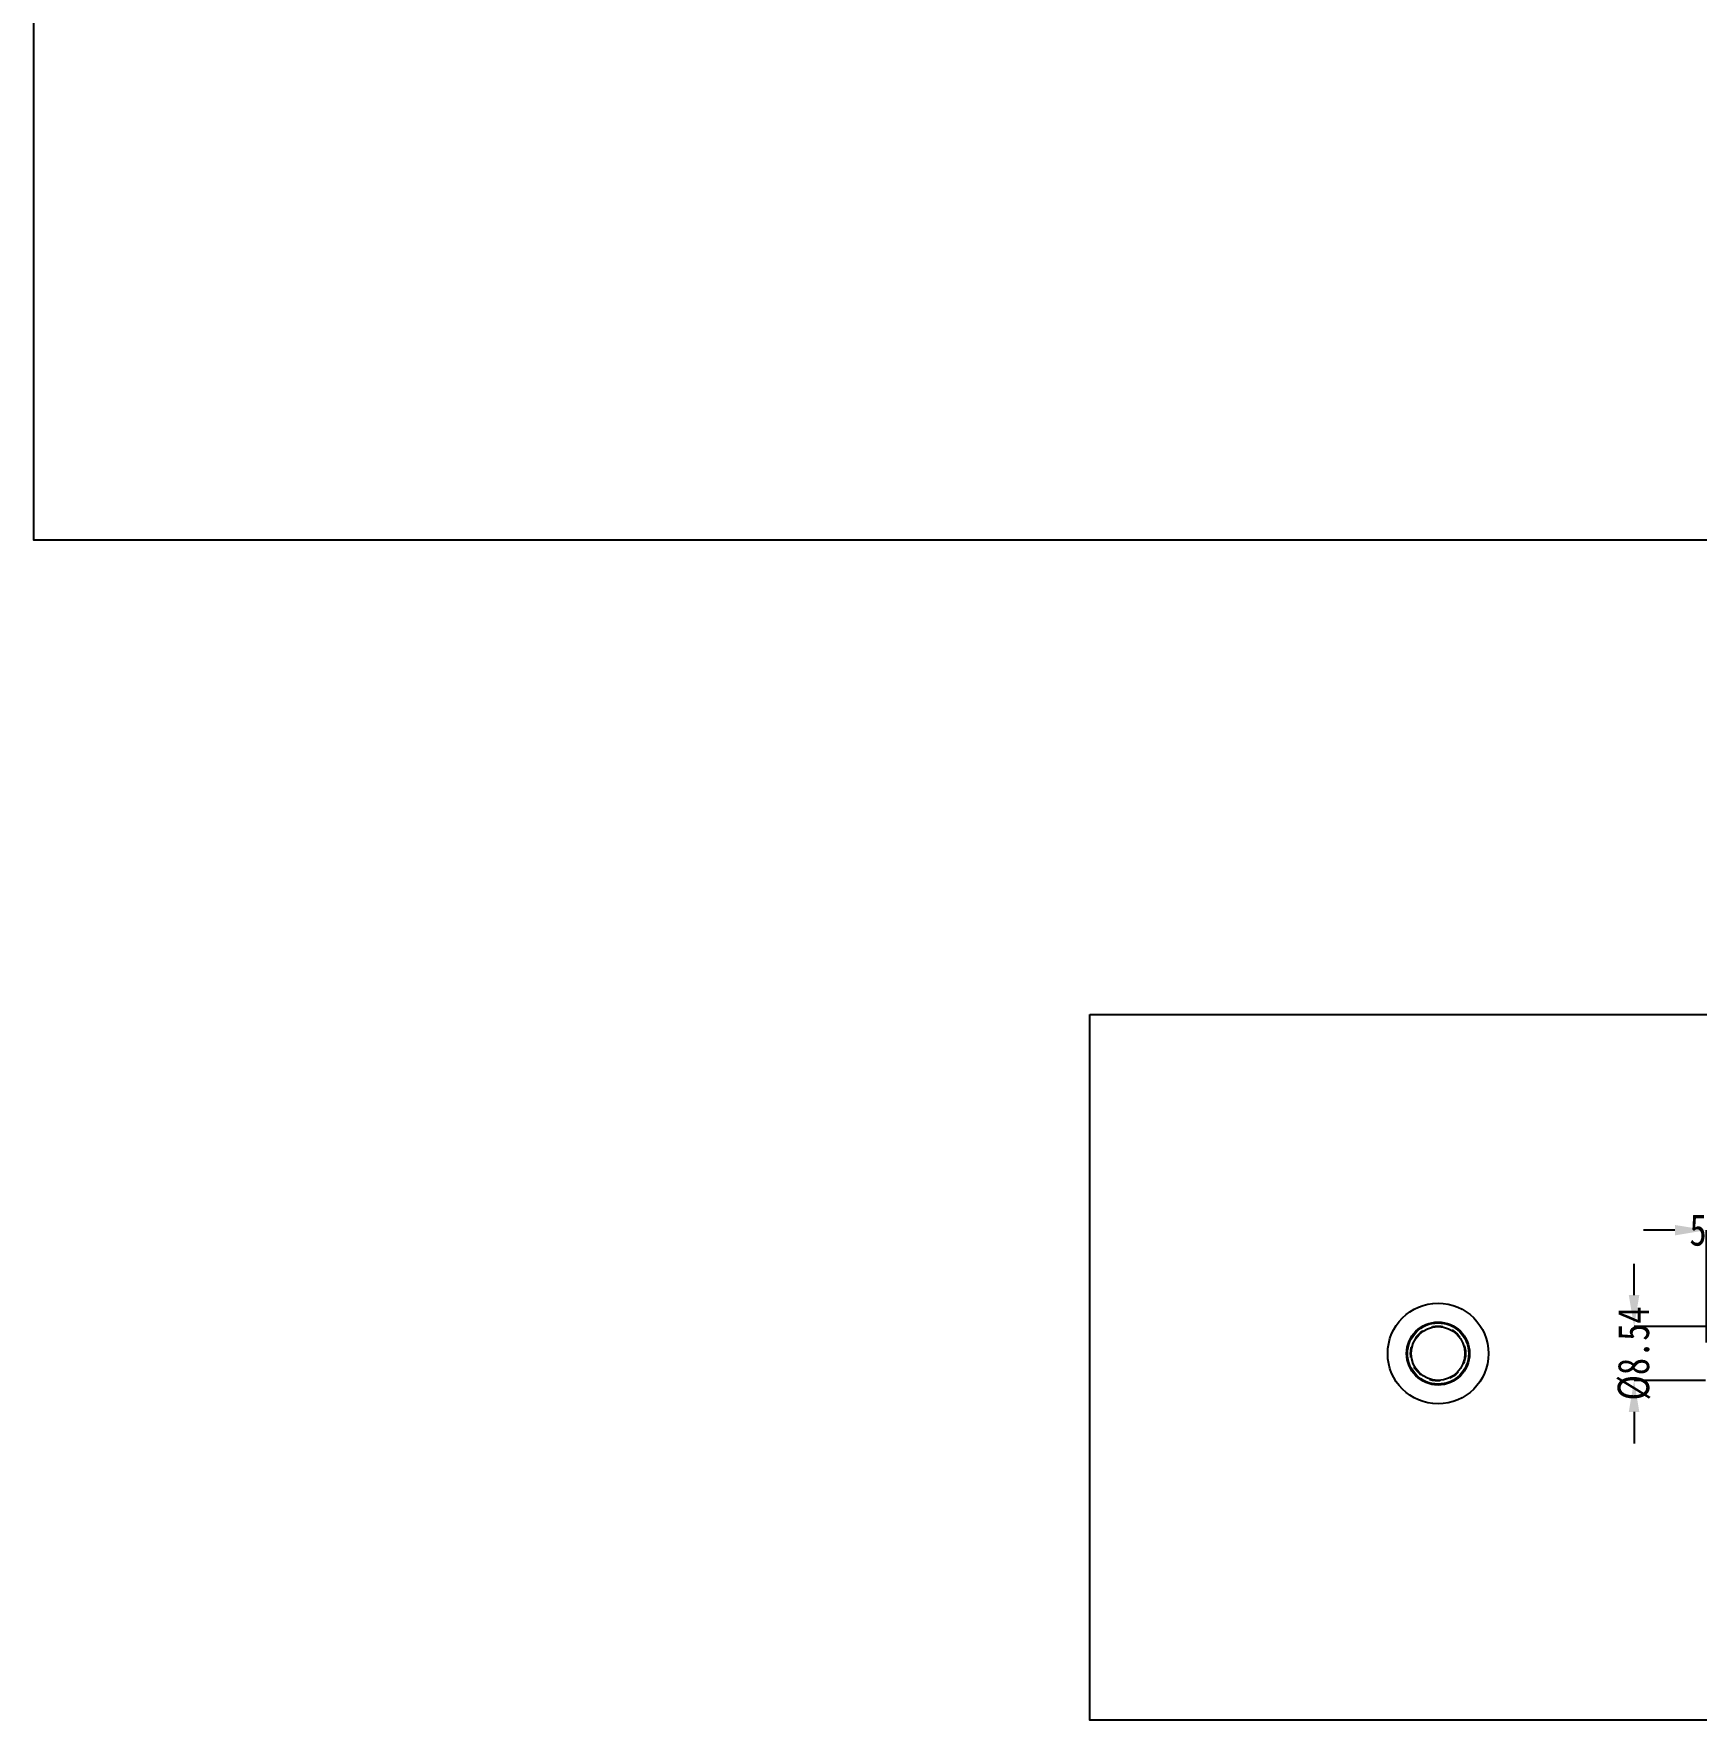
# Model space of a CAD drawing. Header units: millimetres. Extents: x 1803 to 4269, y -6912 to 1836.
# Drawn here: x 2590.7 to 2854.6, y -3585.9 to -3318.1 of the extents above; entities that cross this region are included whole.
import ezdxf

# ---------------------------------------------------------------- set-up
doc = ezdxf.new("R2010")
doc.units = ezdxf.units.MM
doc.header["$LTSCALE"] = 16.335
doc.header["$PDMODE"] = 3
doc.header["$PDSIZE"] = 0.3125
doc.linetypes.add('HIDDEN', pattern=[0.2, 0.1, -0.1])
doc.layers.get('0').update_dxf_attribs({"linetype": 'CONTINUOUS'})
doc.layers.get('Defpoints').update_dxf_attribs({"linetype": 'CONTINUOUS'})
doc.layers.add('DEFAULT_2', color=8, linetype='HIDDEN')
doc.styles.get("Standard").update_dxf_attribs({"font": 'txt', "width": 0.8})
doc.dimstyles.new('11', dxfattribs={"dimtxt": 8, "dimasz": 8, "dimexe": 0, "dimexo": 0, "dimgap": 0, "dimtad": 0, "dimdsep": 46, "dimtxsty": 'Standard', "dimcen": 0, "dimclrd": 4, "dimclre": 4, "dimclrt": 6, "dimazin": 0, "dimtp": 0.01, "dimtm": 0.01, "dimtfac": 1, "dimtofl": 0, "dimtmove": 0, "dimatfit": 3, "dimfxl": 0, "dimtolj": 1, "dimarcsym": 0})

# ---------------------------------------------------------------- blocks, each defined once
blk = doc.blocks.new('*D847')
at = {"color": 4, "lineweight": -2}
for p, q in [((2844.73, -3518.41), (2844.73, -3513.41)), ((2856.2, -3523.41), (2844.73, -3523.41)), ((2856.06, -3531.95), (2844.73, -3531.95)), ((2844.73, -3536.95), (2844.73, -3541.95))]:
    blk.add_line(p, q, dxfattribs=at)
at = {"color": 4}
for points in [[(2843.89, -3518.41), (2845.56, -3518.41), (2844.73, -3523.41)], [(2843.89, -3536.95), (2845.56, -3536.95), (2844.73, -3531.95)]]:
    blk.add_solid(points, dxfattribs=at)
at = {"layer": 'Defpoints', "color": 0}
for p in [(2856.2, -3523.41), (2844.73, -3531.95), (2856.06, -3531.95)]:
    blk.add_point(p, dxfattribs=at)
at = {"color": 6, "insert": (2844.73, -3527.68), "char_height": 5, "attachment_point": 5, "rotation": 90}
blk.add_mtext('\\A1;%%c8.54', dxfattribs=at)
blk = doc.blocks.new('*D849')
at = {"color": 4, "lineweight": -2}
for p, q in [((2851.2, -3508.09), (2846.2, -3508.09)), ((2856.2, -3525.91), (2856.2, -3508.09)), ((2861.73, -3525.91), (2861.73, -3508.09)), ((2866.73, -3508.09), (2871.73, -3508.09))]:
    blk.add_line(p, q, dxfattribs=at)
at = {"color": 4}
for points in [[(2851.2, -3507.26), (2851.2, -3508.92), (2856.2, -3508.09)], [(2866.73, -3507.26), (2866.73, -3508.92), (2861.73, -3508.09)]]:
    blk.add_solid(points, dxfattribs=at)
at = {"layer": 'Defpoints', "color": 0}
for p in [(2861.73, -3508.09), (2856.2, -3525.91), (2861.73, -3525.91)]:
    blk.add_point(p, dxfattribs=at)
at = {"color": 6, "insert": (2858.97, -3508.09), "char_height": 5, "attachment_point": 5}
blk.add_mtext('\\A1;5.53', dxfattribs=at)

msp = doc.modelspace()

# ---------------------------------------------------------------- linework, layer by layer
for points in [[(2590.66, -2985.062), (3380.309, -2985.062), (3380.309, -3398.516), (2590.66, -3398.516)], [(2758.303, -3473.848), (3041.677, -3473.848), (3041.677, -3585.918), (2758.303, -3585.918)]]:
    msp.add_lwpolyline(points, close=True)
at = {"color": 7, "linetype": 'Continuous'}
for radius in [8, 5, 4.862, 4.271]:
    msp.add_circle((2813.612, -3527.678), radius, dxfattribs=at)
at = {"layer": 'DEFAULT_2', "color": 8, "linetype": 'HIDDEN'}
msp.add_circle((2813.612, -3527.678), 4.359, dxfattribs=at)

# ---------------------------------------------------------------- dimensions: what is measured, and where the dimension line sits
dim = msp.add_linear_dim(base=(2861.732, -3508.091), p1=(2856.205, -3525.912), p2=(2861.732, -3525.912), dimstyle='11', override={"dimtxt": 5, "dimasz": 5, "dimfxl": 1.25, "dimarcsym": 1})
dim.commit()
dim.dimension.update_dxf_attribs({"geometry": '*D849', "text_midpoint": (2858.968, -3508.091), "dimtype": 160})
dim = msp.add_linear_dim(base=(2844.727, -3531.947), p1=(2856.205, -3523.407), p2=(2856.056, -3531.947), angle=90, text='%%c<>', dimstyle='11', override={"dimtxt": 5, "dimasz": 5, "dimfxl": 1.25, "dimarcsym": 1})
dim.commit()
dim.dimension.update_dxf_attribs({"geometry": '*D847', "text_midpoint": (2844.727, -3527.677), "dimtype": 160})

doc.saveas('drawing.dxf')
